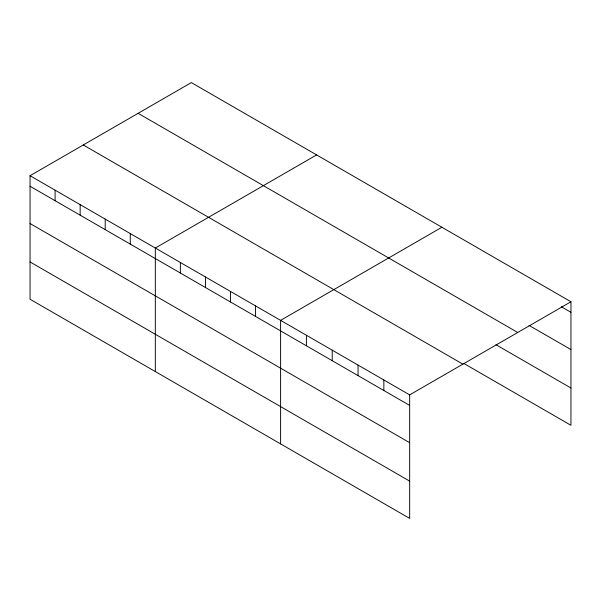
<?xml version="1.0" encoding="UTF-8"?>
<svg xmlns="http://www.w3.org/2000/svg" width="601" height="601" viewBox="0 0 601 601"><rect width="100%" height="100%" fill="white"/><g stroke="black" fill="none" stroke-linecap="round" stroke-linejoin="round"><path stroke-width="0.9" d="M30.05 175.71L409.664 394.88L409.664 518.408L30.05 299.238L30.05 175.71L191.336 82.592L570.95 301.762L570.95 425.29L463.664 363.35M316.607 154.915L155.321 248.033L155.321 371.568M441.878 227.246L280.599 320.356L280.599 443.891M409.664 394.88L570.95 301.762M561.266 306.705L570.95 312.295M529 325.366L570.95 349.579M138.11 113.319L517.724 332.488M495.93 344.689L570.95 388.006M83.276 144.976L462.89 364.146M30.05 186.242L409.664 405.412M30.05 223.527L409.664 442.697M30.05 261.946L409.664 481.116M383.851 379.975L383.851 390.507M358.038 365.07L358.038 375.602M332.225 350.165L332.225 360.698M306.412 335.26L306.412 345.793M255.545 305.894L255.545 316.426M230.491 291.425L230.491 301.957M205.429 276.963L205.429 287.496M180.375 262.502L180.375 273.027M130.267 233.571L130.267 244.096M105.213 219.102L105.213 229.635M80.158 204.64L80.158 215.166M55.104 190.171L55.104 200.704"/></g></svg>
